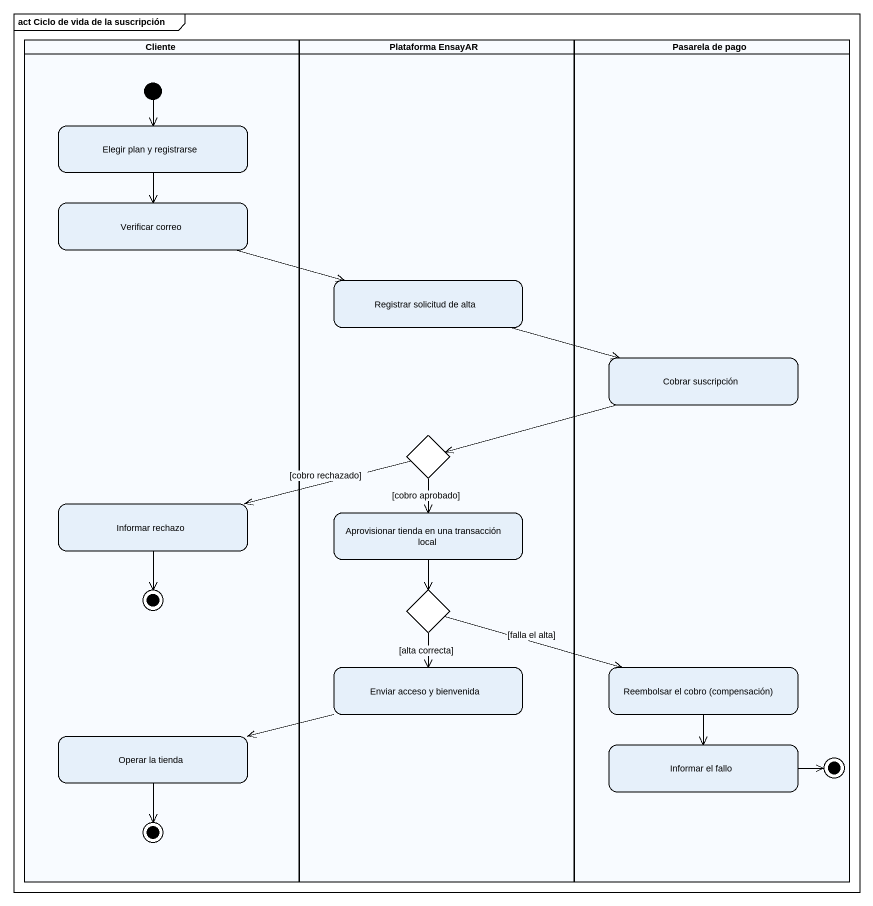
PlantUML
@startuml
mainframe act Ciclo de vida de la suscripción
hide empty description
state Cliente <<partition>> {
  state "Elegir plan y registrarse" as Elegir_plan_y_registrarse
  state "Verificar correo" as Verificar_correo
  state "Informar rechazo" as Informar_rechazo
  state final1 <<end>>
  state "Operar la tienda" as Operar_la_tienda
  state final3 <<end>>
  [*] --> Elegir_plan_y_registrarse
}
state "Plataforma EnsayAR" as Plataforma_EnsayAR <<partition>> {
  state "Registrar solicitud de alta" as Registrar_solicitud_de_alta
  state choice1 <<choice>>
  state "Aprovisionar tienda en una transacción local" as Aprovisionar_tienda_en_una
  state choice2 <<choice>>
  state "Enviar acceso y bienvenida" as Enviar_acceso_y_bienvenida
}
state "Pasarela de pago" as Pasarela_de_pago <<partition>> {
  state "Cobrar suscripción" as Cobrar_suscripción
  state "Reembolsar el cobro (compensación)" as Reembolsar_el_cobro
  state "Informar el fallo" as Informar_el_fallo
  Informar_el_fallo -right-> [*]
}
Elegir_plan_y_registrarse --> Verificar_correo
Verificar_correo -right-> Registrar_solicitud_de_alta
Registrar_solicitud_de_alta -right-> Cobrar_suscripción
Cobrar_suscripción -left-> choice1
choice1 -left-> Informar_rechazo : [cobro rechazado]
choice1 --> Aprovisionar_tienda_en_una : [cobro aprobado]
Informar_rechazo --> final1
Aprovisionar_tienda_en_una --> choice2
choice2 --> Enviar_acceso_y_bienvenida : [alta correcta]
choice2 -right-> Reembolsar_el_cobro : [falla el alta]
Enviar_acceso_y_bienvenida -left-> Operar_la_tienda
Reembolsar_el_cobro --> Informar_el_fallo
Operar_la_tienda --> final3
@enduml
